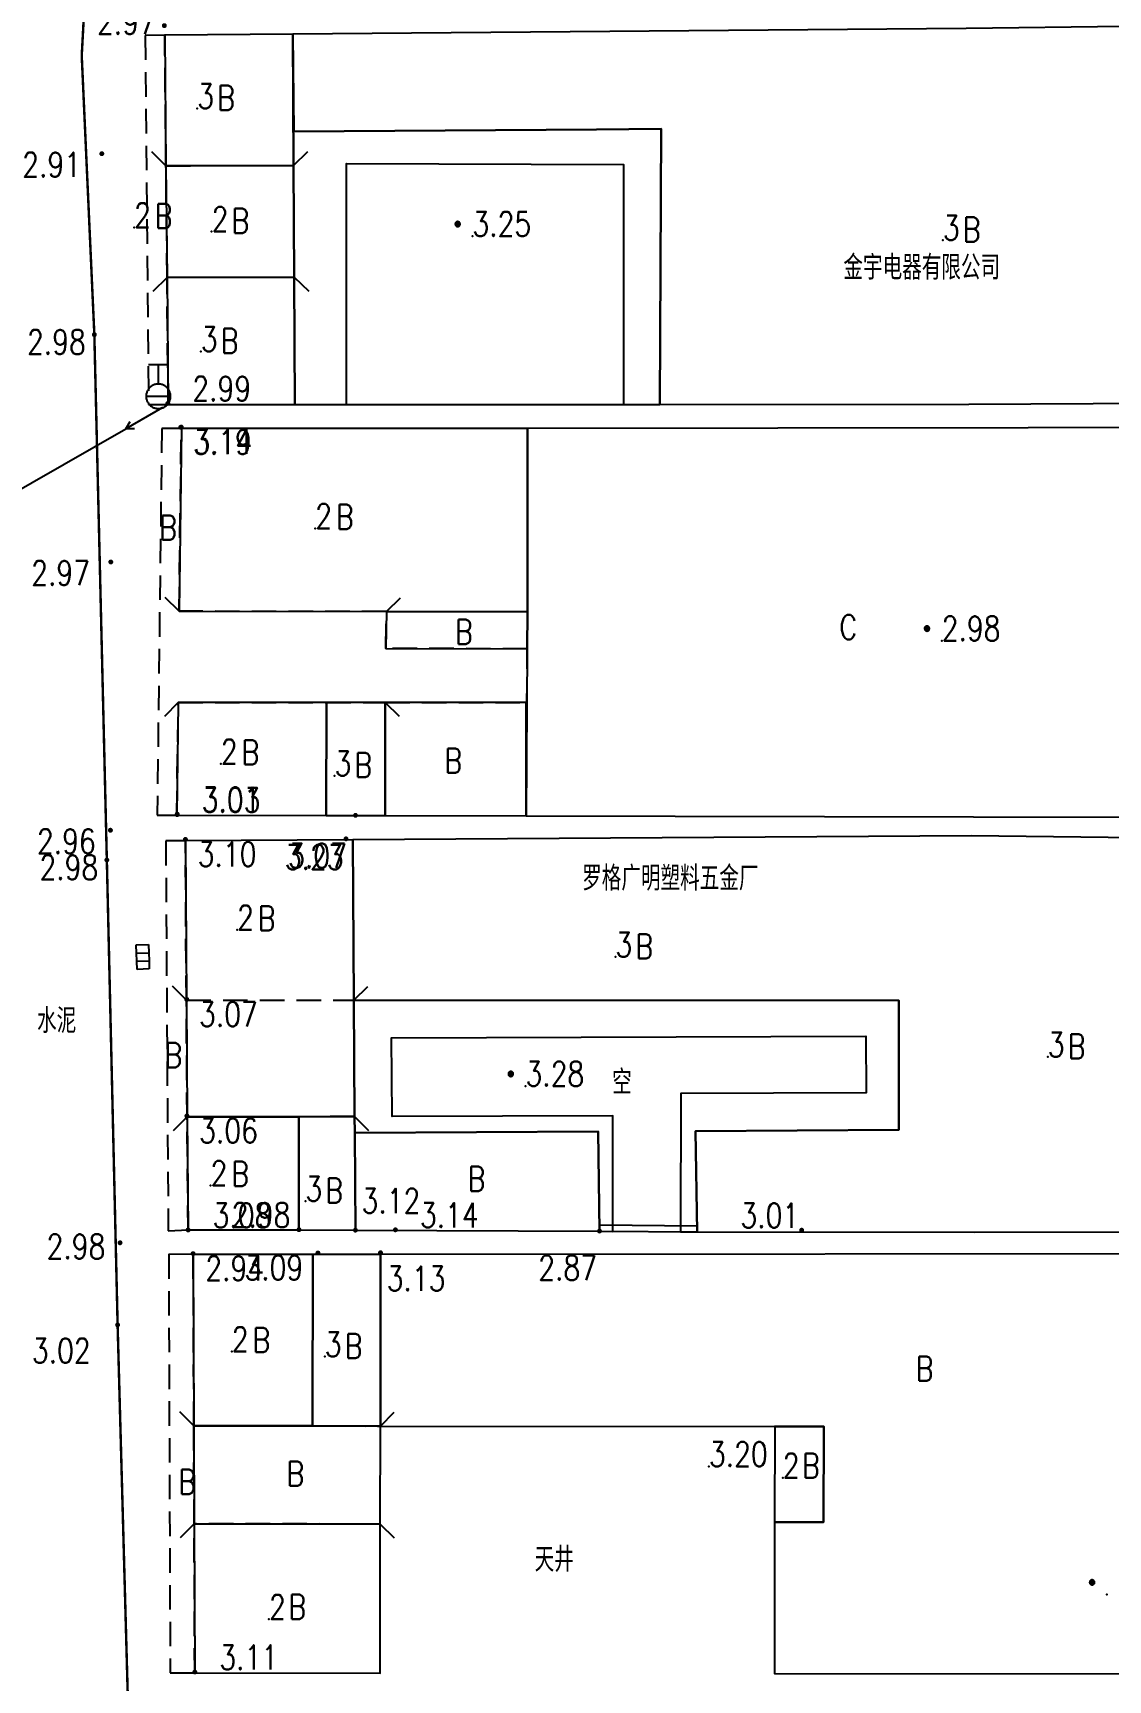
# Model space of a CAD drawing. Extents: x 500064 to 501389, y 2542464 to 2545400.
# Drawn here: x 500870.4 to 500914.3, y 2543260.9 to 2543328.1 of the extents above; entities that cross this region are included whole.
import ezdxf
from ezdxf.enums import TextEntityAlignment as Align

# ---------------------------------------------------------------- set-up
doc = ezdxf.new("R2010")
doc.units = 0
doc.header["$LTSCALE"] = 0.5
doc.linetypes.add('CENTER', pattern=[50.8, 31.75, -6.35, 6.35, -6.35])
doc.linetypes.add('X5', pattern=[3, 2, -1])
doc.layers.get('0').update_dxf_attribs({"linetype": 'CONTINUOUS', "lineweight": 5})
doc.layers.add('GCD', color=8, linetype='CONTINUOUS')
doc.layers.add('地形图', color=8, linetype='CONTINUOUS')
doc.styles.add('HZ', font='romans.shx', dxfattribs={"width": 0.8, "bigfont": 'hztxt.shx'})

# ---------------------------------------------------------------- blocks, each defined once
blk = doc.blocks.new('GC200')
at = {"linetype": 'Continuous', "const_width": 0.2, "flags": 128}
blk.add_lwpolyline([(-0.1, 0, 1), (0.1, 0, 1)], format="xyb", close=True, dxfattribs=at)

msp = doc.modelspace()

# ---------------------------------------------------------------- linework, layer by layer
at = {"layer": '地形图', "linetype": 'Continuous'}
for p, q in [((500893.485, 2543279.2), (500893.487, 2543279.45)), ((500897.477, 2543279.17), (500897.479, 2543279.42))]:
    msp.add_line(p, q, dxfattribs=at)
at = {"layer": '地形图', "linetype": 'Continuous', "const_width": 0.1, "flags": 128}
msp.add_lwpolyline([(500904.368, 2543434.021), (500901.298, 2543434.39), (500897.363, 2543394.474), (500895.365, 2543387.663), (500892.582, 2543382.564), (500888.759, 2543377.496), (500881.235, 2543367.308), (500879.571, 2543364.685), (500878.502, 2543362.831), (500877.702, 2543360.647), (500876.06, 2543355.45), (500875.131, 2543351.728), (500872.991, 2543335.541), (500872.584, 2543331.636), (500872.344, 2543327.176), (500872.859, 2543315.79), (500873.369, 2543294.347), (500873.809, 2543275.37), (500874.473, 2543251.134), (500876.775, 2543208.122), (500876.906, 2543207.61), (500877.135, 2543207.428), (500879.589, 2543206.194)], dxfattribs=at)
at = {"layer": '地形图'}
for points in [[(500895.951, 2543312.944), (500908.56, 2543312.947), (500921.252, 2543313.017), (500921.338, 2543328.454), (500908.454, 2543328.29), (500880.964, 2543328.055), (500880.998, 2543324.081), (500893.366, 2543324.16), (500896.006, 2543324.19)], [(500880.964, 2543328.055), (500875.732, 2543328.01), (500875.783, 2543322.685), (500880.994, 2543322.694)], [(500880.994, 2543322.694), (500881.019, 2543318.13), (500881.048, 2543312.941), (500883.159, 2543312.941), (500883.156, 2543322.77), (500894.466, 2543322.73), (500894.469, 2543312.944), (500895.951, 2543312.944), (500896.006, 2543324.19), (500893.366, 2543324.16), (500880.998, 2543324.081), (500880.964, 2543328.055)], [(500875.783, 2543322.685), (500875.827, 2543318.12), (500881.019, 2543318.13), (500880.994, 2543322.694)], [(500881.019, 2543318.13), (500875.827, 2543318.12), (500875.876, 2543312.94), (500881.048, 2543312.941)], [(500890.55, 2543311.953), (500876.416, 2543311.96), (500876.316, 2543304.5), (500884.787, 2543304.484), (500890.547, 2543304.474)], [(500890.547, 2543304.474), (500890.537, 2543302.97), (500890.49, 2543296.15), (500920.931, 2543296.088), (500920.836, 2543304.42), (500921.215, 2543312.001), (500890.55, 2543311.953)], [(500884.787, 2543304.484), (500884.766, 2543302.98), (500890.537, 2543302.97), (500890.547, 2543304.474)], [(500876.226, 2543296.17), (500882.33, 2543296.161), (500882.336, 2543300.777), (500876.286, 2543300.77)], [(500882.336, 2543300.777), (500882.33, 2543296.161), (500884.73, 2543296.158), (500884.736, 2543300.78)], [(500884.736, 2543300.78), (500884.73, 2543296.158), (500890.49, 2543296.15), (500890.496, 2543300.77)], [(500883.415, 2543295.172), (500876.576, 2543295.13), (500876.617, 2543288.63), (500876.646, 2543283.86), (500881.208, 2543283.866), (500883.486, 2543283.87), (500883.456, 2543288.62)], [(500883.456, 2543288.62), (500905.71, 2543288.606), (500905.707, 2543283.33), (500897.406, 2543283.28), (500897.477, 2543279.17), (500908.791, 2543279.155), (500920.874, 2543279.187), (500920.958, 2543295.19), (500908.68, 2543295.331), (500883.415, 2543295.172)], [(500883.486, 2543283.87), (500883.491, 2543283.207), (500893.436, 2543283.27), (500893.485, 2543279.2), (500894.024, 2543279.189), (500894.03, 2543283.902), (500885.014, 2543283.87), (500884.986, 2543287.09), (500904.357, 2543287.16), (500904.377, 2543284.84), (500896.801, 2543284.812), (500896.794, 2543279.17), (500897.477, 2543279.17), (500897.406, 2543283.28), (500905.707, 2543283.33), (500905.71, 2543288.606), (500883.456, 2543288.62)], [(500876.646, 2543283.86), (500876.687, 2543279.245), (500881.215, 2543279.257), (500881.208, 2543283.866)], [(500881.208, 2543283.866), (500881.215, 2543279.257), (500883.519, 2543279.237), (500883.491, 2543283.207), (500883.486, 2543283.87)], [(500883.491, 2543283.207), (500883.519, 2543279.237), (500893.485, 2543279.2), (500893.436, 2543283.27)], [(500876.896, 2543278.25), (500876.921, 2543271.25), (500881.769, 2543271.244), (500881.776, 2543278.242)], [(500881.776, 2543278.242), (500881.769, 2543271.244), (500884.539, 2543271.241), (500884.546, 2543278.238)], [(500884.546, 2543278.238), (500884.539, 2543271.241), (500900.639, 2543271.223), (500902.639, 2543271.221), (500902.635, 2543267.321), (500900.635, 2543267.323), (500900.628, 2543261.143), (500915.057, 2543261.128), (500915.058, 2543262.528), (500920.799, 2543262.521), (500920.846, 2543278.275)], [(500876.921, 2543271.25), (500876.935, 2543267.25), (500884.534, 2543267.241), (500884.539, 2543271.241), (500881.769, 2543271.244)], [(500900.635, 2543267.323), (500902.635, 2543267.321), (500902.639, 2543271.221), (500900.639, 2543271.223)], [(500884.534, 2543267.241), (500876.935, 2543267.25), (500876.956, 2543261.169), (500884.528, 2543261.161)]]:
    msp.add_lwpolyline(points, close=True, dxfattribs=at)
at = {"layer": '地形图', "linetype": 'X5'}
for points in [[(500875.732, 2543328.01), (500874.932, 2543328.003), (500875.076, 2543312.939), (500875.876, 2543312.94), (500875.827, 2543318.12), (500875.783, 2543322.685)], [(500876.416, 2543311.96), (500875.616, 2543311.96), (500875.426, 2543296.171), (500876.226, 2543296.17), (500876.286, 2543300.77), (500882.336, 2543300.777), (500884.736, 2543300.78), (500890.496, 2543300.77), (500890.49, 2543296.15), (500890.537, 2543302.97), (500884.766, 2543302.98), (500884.787, 2543304.484), (500876.316, 2543304.5)], [(500876.576, 2543295.13), (500875.776, 2543295.124), (500875.876, 2543279.211), (500876.687, 2543279.245), (500876.646, 2543283.86), (500876.617, 2543288.63)], [(500876.921, 2543271.25), (500876.896, 2543278.25), (500875.896, 2543278.251), (500875.956, 2543261.17), (500876.956, 2543261.169), (500876.935, 2543267.25)]]:
    msp.add_lwpolyline(points, close=True, dxfattribs=at)
at = {"layer": '地形图'}
for points in [[(500875.783, 2543322.685), (500875.211, 2543323.249)], [(500880.283, 2543322.693), (500880.994, 2543322.694)], [(500880.994, 2543322.694), (500881.572, 2543323.261)], [(500881.048, 2543312.941), (500883.159, 2543312.941), (500883.156, 2543322.77), (500894.466, 2543322.73), (500894.469, 2543312.944), (500895.951, 2543312.944)], [(500875.783, 2543322.685), (500876.783, 2543322.687)], [(500877.283, 2543322.688), (500878.283, 2543322.689)], [(500878.783, 2543322.69), (500879.783, 2543322.692)], [(500887.696, 2543320.203), (500887.706, 2543320.204), (500887.717, 2543320.205), (500887.727, 2543320.208), (500887.737, 2543320.212), (500887.746, 2543320.217), (500887.755, 2543320.222), (500887.763, 2543320.229), (500887.77, 2543320.236), (500887.777, 2543320.244), (500887.78, 2543320.249), (500887.783, 2543320.253), (500887.787, 2543320.262), (500887.791, 2543320.272), (500887.794, 2543320.282), (500887.795, 2543320.293), (500887.796, 2543320.303), (500887.795, 2543320.314), (500887.794, 2543320.324), (500887.791, 2543320.334), (500887.787, 2543320.344), (500887.784, 2543320.35), (500887.783, 2543320.353), (500887.777, 2543320.362), (500887.77, 2543320.37), (500887.763, 2543320.377), (500887.755, 2543320.384), (500887.746, 2543320.39), (500887.745, 2543320.39), (500887.737, 2543320.394), (500887.727, 2543320.398), (500887.717, 2543320.401), (500887.706, 2543320.403), (500887.696, 2543320.403), (500887.685, 2543320.403), (500887.675, 2543320.401), (500887.665, 2543320.398), (500887.655, 2543320.394), (500887.646, 2543320.39), (500887.637, 2543320.384), (500887.629, 2543320.377), (500887.622, 2543320.37), (500887.615, 2543320.362), (500887.612, 2543320.357), (500887.609, 2543320.353), (500887.605, 2543320.344), (500887.601, 2543320.334), (500887.598, 2543320.324), (500887.596, 2543320.314), (500887.596, 2543320.303), (500887.596, 2543320.293), (500887.598, 2543320.282), (500887.601, 2543320.272), (500887.605, 2543320.262), (500887.608, 2543320.256), (500887.609, 2543320.253), (500887.615, 2543320.244), (500887.622, 2543320.236), (500887.629, 2543320.229), (500887.637, 2543320.222), (500887.646, 2543320.217), (500887.647, 2543320.216), (500887.655, 2543320.212), (500887.665, 2543320.208), (500887.675, 2543320.205), (500887.685, 2543320.204), (500887.696, 2543320.203)], [(500887.647, 2543320.216), (500887.78, 2543320.249), (500887.783, 2543320.253), (500887.609, 2543320.253), (500887.608, 2543320.256), (500887.796, 2543320.303), (500887.596, 2543320.303), (500887.784, 2543320.35), (500887.783, 2543320.353), (500887.609, 2543320.353), (500887.612, 2543320.357), (500887.745, 2543320.39)], [(500875.827, 2543318.12), (500875.252, 2543317.553)], [(500876.52, 2543318.122), (500875.83, 2543318.121)], [(500878.02, 2543318.125), (500877.02, 2543318.123)], [(500879.52, 2543318.128), (500878.52, 2543318.126)], [(500881.019, 2543318.13), (500880.02, 2543318.129)], [(500881.019, 2543318.13), (500881.613, 2543317.565)], [(500875.072, 2543314.574), (500875.472, 2543314.574), (500875.872, 2543314.574)], [(500875.472, 2543313.774), (500875.472, 2543314.574)], [(500875.472, 2543312.774), (500875.503, 2543312.775), (500875.535, 2543312.778), (500875.566, 2543312.783), (500875.596, 2543312.789), (500875.626, 2543312.798), (500875.634, 2543312.801), (500875.656, 2543312.809), (500875.685, 2543312.821), (500875.713, 2543312.836), (500875.74, 2543312.852), (500875.766, 2543312.869), (500875.791, 2543312.888), (500875.814, 2543312.909), (500875.836, 2543312.931), (500875.857, 2543312.955), (500875.876, 2543312.98), (500875.894, 2543313.006), (500875.91, 2543313.033), (500875.924, 2543313.061), (500875.937, 2543313.09), (500875.947, 2543313.119), (500875.956, 2543313.149), (500875.963, 2543313.18), (500875.968, 2543313.211), (500875.971, 2543313.242), (500875.972, 2543313.274), (500875.971, 2543313.305), (500875.968, 2543313.336), (500875.963, 2543313.367), (500875.956, 2543313.398), (500875.947, 2543313.428), (500875.937, 2543313.458), (500875.924, 2543313.487), (500875.91, 2543313.515), (500875.894, 2543313.542), (500875.876, 2543313.568), (500875.857, 2543313.592), (500875.836, 2543313.616), (500875.814, 2543313.638), (500875.791, 2543313.659), (500875.766, 2543313.678), (500875.74, 2543313.696), (500875.713, 2543313.712), (500875.685, 2543313.726), (500875.656, 2543313.739), (500875.626, 2543313.749), (500875.596, 2543313.758), (500875.566, 2543313.765), (500875.535, 2543313.77), (500875.503, 2543313.773), (500875.472, 2543313.774), (500875.44, 2543313.773), (500875.409, 2543313.77), (500875.378, 2543313.765), (500875.347, 2543313.758), (500875.317, 2543313.749), (500875.288, 2543313.739), (500875.259, 2543313.726), (500875.231, 2543313.712), (500875.204, 2543313.696), (500875.178, 2543313.678), (500875.153, 2543313.659), (500875.13, 2543313.638), (500875.107, 2543313.616), (500875.087, 2543313.592), (500875.067, 2543313.568), (500875.05, 2543313.542), (500875.034, 2543313.515), (500875.019, 2543313.487), (500875.007, 2543313.458), (500874.996, 2543313.428), (500874.988, 2543313.398), (500874.981, 2543313.367), (500874.976, 2543313.336), (500874.973, 2543313.305), (500874.972, 2543313.274), (500874.973, 2543313.242), (500874.976, 2543313.211), (500874.981, 2543313.18), (500874.988, 2543313.149), (500874.996, 2543313.119), (500875.007, 2543313.09), (500875.019, 2543313.061), (500875.034, 2543313.033), (500875.05, 2543313.006), (500875.067, 2543312.98), (500875.087, 2543312.955), (500875.107, 2543312.931), (500875.13, 2543312.909), (500875.153, 2543312.888), (500875.178, 2543312.869), (500875.204, 2543312.852), (500875.231, 2543312.836), (500875.259, 2543312.821), (500875.288, 2543312.809), (500875.317, 2543312.798), (500875.347, 2543312.789), (500875.378, 2543312.783), (500875.409, 2543312.778), (500875.44, 2543312.775), (500875.472, 2543312.774)], [(500875.659, 2543312.816), (500875.634, 2543312.801), (500874.14, 2543311.947)], [(500874.972, 2543313.274), (500875.972, 2543313.274)], [(500881.048, 2543312.941), (500883.159, 2543312.941), (500894.469, 2543312.944), (500895.951, 2543312.944)], [(500867.784, 2543308.31), (500874.14, 2543311.947)], [(500874.14, 2543311.947), (500874.318, 2543312.252)], [(500874.494, 2543311.945), (500874.14, 2543311.947)], [(500876.316, 2543304.5), (500875.752, 2543305.066)], [(500884.787, 2543304.484), (500885.354, 2543305.049)], [(500877.288, 2543304.498), (500876.318, 2543304.5)], [(500878.788, 2543304.495), (500877.788, 2543304.497)], [(500880.288, 2543304.492), (500879.288, 2543304.494)], [(500881.788, 2543304.49), (500880.788, 2543304.492)], [(500883.288, 2543304.487), (500882.288, 2543304.489)], [(500884.787, 2543304.484), (500883.788, 2543304.486)], [(500884.787, 2543304.484), (500890.547, 2543304.474)], [(500906.859, 2543303.693), (500906.869, 2543303.693), (500906.879, 2543303.695), (500906.89, 2543303.698), (500906.899, 2543303.701), (500906.909, 2543303.706), (500906.917, 2543303.712), (500906.926, 2543303.718), (500906.933, 2543303.726), (500906.94, 2543303.734), (500906.943, 2543303.739), (500906.945, 2543303.743), (500906.95, 2543303.752), (500906.954, 2543303.762), (500906.957, 2543303.772), (500906.958, 2543303.782), (500906.959, 2543303.793), (500906.958, 2543303.803), (500906.957, 2543303.813), (500906.954, 2543303.824), (500906.95, 2543303.833), (500906.947, 2543303.84), (500906.945, 2543303.843), (500906.94, 2543303.851), (500906.933, 2543303.86), (500906.926, 2543303.867), (500906.917, 2543303.874), (500906.909, 2543303.879), (500906.908, 2543303.88), (500906.899, 2543303.884), (500906.89, 2543303.888), (500906.879, 2543303.891), (500906.869, 2543303.892), (500906.859, 2543303.893), (500906.848, 2543303.892), (500906.838, 2543303.891), (500906.828, 2543303.888), (500906.818, 2543303.884), (500906.809, 2543303.879), (500906.8, 2543303.874), (500906.792, 2543303.867), (500906.784, 2543303.86), (500906.778, 2543303.851), (500906.775, 2543303.847), (500906.772, 2543303.843), (500906.767, 2543303.833), (500906.764, 2543303.824), (500906.761, 2543303.813), (500906.759, 2543303.803), (500906.759, 2543303.793), (500906.759, 2543303.782), (500906.761, 2543303.772), (500906.764, 2543303.762), (500906.767, 2543303.752), (500906.771, 2543303.746), (500906.772, 2543303.743), (500906.778, 2543303.734), (500906.784, 2543303.726), (500906.792, 2543303.718), (500906.8, 2543303.712), (500906.809, 2543303.706), (500906.81, 2543303.705), (500906.818, 2543303.701), (500906.828, 2543303.698), (500906.838, 2543303.695), (500906.848, 2543303.693), (500906.859, 2543303.693)], [(500906.81, 2543303.705), (500906.943, 2543303.739), (500906.945, 2543303.743), (500906.772, 2543303.743), (500906.771, 2543303.746), (500906.959, 2543303.793), (500906.759, 2543303.793), (500906.947, 2543303.84), (500906.945, 2543303.843), (500906.772, 2543303.843), (500906.775, 2543303.847), (500906.908, 2543303.88)], [(500876.286, 2543300.77), (500875.721, 2543300.203)], [(500882.336, 2543300.777), (500882.33, 2543296.161)], [(500884.736, 2543300.78), (500884.73, 2543296.158)], [(500884.736, 2543300.78), (500885.303, 2543300.215)], [(500874.567, 2543290.879), (500875.067, 2543290.898)], [(500874.604, 2543289.88), (500874.592, 2543290.215), (500874.58, 2543290.545), (500874.567, 2543290.879)], [(500874.58, 2543290.545), (500875.079, 2543290.563)], [(500875.067, 2543290.898), (500875.079, 2543290.563), (500875.091, 2543290.233), (500875.103, 2543289.898)], [(500874.592, 2543290.215), (500875.091, 2543290.233)], [(500875.103, 2543289.898), (500874.604, 2543289.88)], [(500876.617, 2543288.63), (500876.052, 2543289.196)], [(500883.456, 2543288.621), (500883.457, 2543288.621), (500884.023, 2543289.184)], [(500876.617, 2543288.63), (500877.617, 2543288.63)], [(500878.117, 2543288.629), (500879.117, 2543288.627)], [(500879.617, 2543288.627), (500880.617, 2543288.625)], [(500881.117, 2543288.624), (500882.117, 2543288.623)], [(500882.617, 2543288.622), (500883.456, 2543288.621), (500883.457, 2543288.621)], [(500893.485, 2543279.2), (500894.024, 2543279.189), (500894.03, 2543283.902), (500885.014, 2543283.87), (500884.986, 2543287.09), (500904.357, 2543287.16), (500904.377, 2543284.84), (500896.801, 2543284.812), (500896.794, 2543279.173), (500896.794, 2543279.17), (500897.477, 2543279.17)], [(500889.863, 2543285.515), (500889.873, 2543285.516), (500889.884, 2543285.517), (500889.894, 2543285.52), (500889.904, 2543285.524), (500889.913, 2543285.528), (500889.922, 2543285.534), (500889.93, 2543285.541), (500889.937, 2543285.548), (500889.944, 2543285.556), (500889.947, 2543285.561), (500889.949, 2543285.565), (500889.954, 2543285.574), (500889.958, 2543285.584), (500889.961, 2543285.594), (500889.962, 2543285.605), (500889.963, 2543285.615), (500889.962, 2543285.625), (500889.961, 2543285.636), (500889.958, 2543285.646), (500889.954, 2543285.656), (500889.951, 2543285.662), (500889.949, 2543285.665), (500889.944, 2543285.674), (500889.937, 2543285.682), (500889.93, 2543285.689), (500889.922, 2543285.696), (500889.913, 2543285.702), (500889.912, 2543285.702), (500889.904, 2543285.706), (500889.894, 2543285.71), (500889.884, 2543285.713), (500889.873, 2543285.714), (500889.863, 2543285.715), (500889.852, 2543285.714), (500889.842, 2543285.713), (500889.832, 2543285.71), (500889.822, 2543285.706), (500889.813, 2543285.702), (500889.804, 2543285.696), (500889.796, 2543285.689), (500889.789, 2543285.682), (500889.782, 2543285.674), (500889.779, 2543285.669), (500889.776, 2543285.665), (500889.772, 2543285.656), (500889.768, 2543285.646), (500889.765, 2543285.636), (500889.763, 2543285.625), (500889.763, 2543285.615), (500889.763, 2543285.605), (500889.765, 2543285.594), (500889.768, 2543285.584), (500889.772, 2543285.574), (500889.775, 2543285.568), (500889.776, 2543285.565), (500889.782, 2543285.556), (500889.789, 2543285.548), (500889.796, 2543285.541), (500889.804, 2543285.534), (500889.813, 2543285.528), (500889.814, 2543285.528), (500889.822, 2543285.524), (500889.832, 2543285.52), (500889.842, 2543285.517), (500889.852, 2543285.516), (500889.863, 2543285.515)], [(500889.814, 2543285.528), (500889.947, 2543285.561), (500889.949, 2543285.565), (500889.776, 2543285.565), (500889.775, 2543285.568), (500889.963, 2543285.615), (500889.763, 2543285.615), (500889.951, 2543285.662), (500889.949, 2543285.665), (500889.776, 2543285.665), (500889.779, 2543285.669), (500889.912, 2543285.702)], [(500876.646, 2543283.86), (500876.082, 2543283.293)], [(500877.487, 2543283.862), (500876.647, 2543283.861)], [(500878.987, 2543283.864), (500877.987, 2543283.863)], [(500880.487, 2543283.867), (500879.487, 2543283.865)], [(500881.987, 2543283.869), (500880.987, 2543283.867)], [(500881.208, 2543283.866), (500881.215, 2543279.257)], [(500883.486, 2543283.87), (500882.487, 2543283.87)], [(500883.486, 2543283.87), (500884.053, 2543283.305)], [(500881.776, 2543278.23), (500881.769, 2543271.246), (500881.769, 2543271.244)], [(500884.546, 2543278.22), (500884.539, 2543271.241)], [(500876.921, 2543271.25), (500876.356, 2543271.816)], [(500884.539, 2543271.241), (500884.541, 2543271.243), (500885.105, 2543271.806)], [(500876.921, 2543271.25), (500877.921, 2543271.25)], [(500878.421, 2543271.249), (500879.421, 2543271.248)], [(500879.921, 2543271.247), (500880.921, 2543271.246)], [(500881.421, 2543271.246), (500881.769, 2543271.246), (500882.421, 2543271.245)], [(500882.921, 2543271.244), (500883.921, 2543271.243)], [(500884.421, 2543271.242), (500884.539, 2543271.241), (500884.541, 2543271.243)], [(500900.635, 2543267.323), (500902.635, 2543267.321), (500902.639, 2543271.221), (500900.639, 2543271.223)], [(500876.935, 2543267.25), (500876.369, 2543266.684)], [(500877.035, 2543267.25), (500876.935, 2543267.25)], [(500878.535, 2543267.248), (500877.535, 2543267.249)], [(500880.035, 2543267.246), (500879.035, 2543267.248)], [(500881.535, 2543267.245), (500880.535, 2543267.246)], [(500883.035, 2543267.243), (500882.035, 2543267.244)], [(500884.534, 2543267.241), (500883.535, 2543267.242)], [(500884.534, 2543267.241), (500885.1, 2543266.675)], [(500913.599, 2543264.762), (500913.61, 2543264.762), (500913.62, 2543264.764), (500913.63, 2543264.767), (500913.64, 2543264.771), (500913.649, 2543264.775), (500913.658, 2543264.781), (500913.666, 2543264.788), (500913.674, 2543264.795), (500913.68, 2543264.803), (500913.683, 2543264.808), (500913.686, 2543264.812), (500913.691, 2543264.821), (500913.694, 2543264.831), (500913.697, 2543264.841), (500913.699, 2543264.851), (500913.699, 2543264.862), (500913.699, 2543264.872), (500913.697, 2543264.883), (500913.694, 2543264.893), (500913.691, 2543264.903), (500913.688, 2543264.909), (500913.686, 2543264.912), (500913.68, 2543264.921), (500913.674, 2543264.929), (500913.666, 2543264.936), (500913.658, 2543264.943), (500913.649, 2543264.949), (500913.648, 2543264.949), (500913.64, 2543264.953), (500913.63, 2543264.957), (500913.62, 2543264.96), (500913.61, 2543264.961), (500913.599, 2543264.962), (500913.589, 2543264.961), (500913.579, 2543264.96), (500913.568, 2543264.957), (500913.559, 2543264.953), (500913.549, 2543264.949), (500913.541, 2543264.943), (500913.532, 2543264.936), (500913.525, 2543264.929), (500913.519, 2543264.921), (500913.515, 2543264.916), (500913.513, 2543264.912), (500913.508, 2543264.903), (500913.504, 2543264.893), (500913.502, 2543264.883), (500913.5, 2543264.872), (500913.499, 2543264.862), (500913.5, 2543264.851), (500913.502, 2543264.841), (500913.504, 2543264.831), (500913.508, 2543264.821), (500913.511, 2543264.815), (500913.513, 2543264.812), (500913.519, 2543264.803), (500913.525, 2543264.795), (500913.532, 2543264.788), (500913.541, 2543264.781), (500913.549, 2543264.775), (500913.551, 2543264.775), (500913.559, 2543264.771), (500913.568, 2543264.767), (500913.579, 2543264.764), (500913.589, 2543264.762), (500913.599, 2543264.762)], [(500913.551, 2543264.775), (500913.683, 2543264.808), (500913.686, 2543264.812), (500913.513, 2543264.812), (500913.511, 2543264.815), (500913.699, 2543264.862), (500913.499, 2543264.862), (500913.688, 2543264.909), (500913.686, 2543264.912), (500913.513, 2543264.912), (500913.515, 2543264.916), (500913.648, 2543264.949)]]:
    msp.add_lwpolyline(points, dxfattribs=at)
at = {"layer": '地形图', "linetype": 'Continuous', "flags": 128}
for points in [[(500893.485, 2543279.2), (500897.477, 2543279.17)], [(500893.487, 2543279.45), (500897.479, 2543279.42)]]:
    msp.add_lwpolyline(points, dxfattribs=at)
at = {"layer": '地形图', "ltscale": 10}
for p in [(500875.731, 2543328.01), (500887.696, 2543320.303), (500876.227, 2543296.169), (500889.863, 2543285.615), (500897.477, 2543279.17), (500900.642, 2543271.219)]:
    msp.add_point(p, dxfattribs=at)
at = {"layer": '地形图', "linetype": 'CENTER'}
for p in [(500877.062, 2543325.026, 3), (500874.483, 2543320.162, 2), (500877.649, 2543320.005, 2), (500888.296, 2543319.807, 3.25), (500907.508, 2543319.648, 3), (500877.207, 2543315.103, 3), (500881.88, 2543307.881, 2), (500907.459, 2543303.297, 2.98), (500878.024, 2543298.267, 2), (500882.668, 2543297.788, 3), (500878.687, 2543291.493, 2), (500894.136, 2543290.389, 3), (500911.79, 2543286.308, 3), (500890.463, 2543285.119, 3.28), (500877.605, 2543281.065, 2), (500881.478, 2543280.422, 3), (500878.471, 2543274.281, 2), (500882.268, 2543274.079, 3), (500897.953, 2543269.592, 3.2), (500900.968, 2543269.121, 2), (500914.199, 2543264.366, 3.07), (500879.99, 2543263.358, 2)]:
    msp.add_point(p, dxfattribs=at)

# ---------------------------------------------------------------- block references
at = {"layer": '地形图', "linetype": 'Continuous'}
ref = msp.add_blockref('GC200', (500875.717, 2543328.404, 2.971), dxfattribs=dict(at, xscale=0.5, yscale=0.5, zscale=0.5))
ref.add_attrib('height', '2.97', dxfattribs={"layer": 'GCD', "linetype": 'Continuous', "height": 1, "style": 'HZ', "width": 0.8}).set_placement((500872.967, 2543328.554, 2.97), align=Align.MIDDLE_LEFT)
ref = msp.add_blockref('GC200', (500873.164, 2543323.176, 2.914), dxfattribs=dict(at, xscale=0.5, yscale=0.5, zscale=0.5))
ref.add_attrib('height', '2.91', dxfattribs={"layer": 'GCD', "linetype": 'Continuous', "height": 1, "style": 'HZ', "width": 0.8}).set_placement((500869.914, 2543322.726, 2.91), align=Align.MIDDLE_LEFT)
ref = msp.add_blockref('GC200', (500872.859, 2543315.79, 2.982), dxfattribs=dict(at, xscale=0.5, yscale=0.5, zscale=0.5))
ref.add_attrib('height', '2.98', dxfattribs={"layer": 'GCD', "linetype": 'Continuous', "height": 1, "style": 'HZ', "width": 0.8}).set_placement((500870.109, 2543315.49, 2.98), align=Align.MIDDLE_LEFT)
ref = msp.add_blockref('GC200', (500875.86, 2543312.984, 2.99), dxfattribs=dict(at, xscale=0.5, yscale=0.5, zscale=0.5))
ref.add_attrib('height', '2.99', dxfattribs={"layer": 'GCD', "linetype": 'Continuous', "height": 1, "style": 'HZ', "width": 0.8}).set_placement((500876.86, 2543313.584, 2.99), align=Align.MIDDLE_LEFT)
ref = msp.add_blockref('GC200', (500876.387, 2543312.007, 3.187), dxfattribs=dict(at, xscale=0.5, yscale=0.5, zscale=0.5))
ref.add_attrib('height', '3.19', dxfattribs={"layer": 'GCD', "linetype": 'Continuous', "height": 1, "style": 'HZ', "width": 0.8}).set_placement((500876.887, 2543311.407, 3.19), align=Align.MIDDLE_LEFT)
ref = msp.add_blockref('GC200', (500876.407, 2543312.019, 3.137), dxfattribs=dict(at, xscale=0.5, yscale=0.5, zscale=0.5))
ref.add_attrib('height', '3.14', dxfattribs={"layer": 'GCD', "linetype": 'Continuous', "height": 1, "style": 'HZ', "width": 0.8}).set_placement((500876.907, 2543311.419, 3.14), align=Align.MIDDLE_LEFT)
ref = msp.add_blockref('GC200', (500873.531, 2543306.511, 2.972), dxfattribs=dict(at, xscale=0.5, yscale=0.5, zscale=0.5))
ref.add_attrib('height', '2.97', dxfattribs={"layer": 'GCD', "linetype": 'Continuous', "height": 1, "style": 'HZ', "width": 0.8}).set_placement((500870.281, 2543306.061, 2.97), align=Align.MIDDLE_LEFT)
ref = msp.add_blockref('GC200', (500876.241, 2543296.197, 3.027), dxfattribs=dict(at, xscale=0.5, yscale=0.5, zscale=0.5))
ref.add_attrib('height', '3.03', dxfattribs={"layer": 'GCD', "linetype": 'Continuous', "height": 1, "style": 'HZ', "width": 0.8}).set_placement((500877.241, 2543296.797, 3.03), align=Align.MIDDLE_LEFT)
ref = msp.add_blockref('GC200', (500876.242, 2543296.217, 3.014), dxfattribs=dict(at, xscale=0.5, yscale=0.5, zscale=0.5))
ref.add_attrib('height', '3.01', dxfattribs={"layer": 'GCD', "linetype": 'Continuous', "height": 1, "style": 'HZ', "width": 0.8}).set_placement((500877.242, 2543296.817, 3.01), align=Align.MIDDLE_LEFT)
ref = msp.add_blockref('GC200', (500883.522, 2543296.171, 3.069), dxfattribs=dict(at, xscale=0.5, yscale=0.5, zscale=0.5))
ref.add_attrib('height', '3.07', dxfattribs={"layer": 'GCD', "linetype": 'Continuous', "height": 1, "style": 'HZ', "width": 0.8}).set_placement((500880.772, 2543294.521, 3.07), align=Align.MIDDLE_LEFT)
ref = msp.add_blockref('GC200', (500873.516, 2543295.561, 2.959), dxfattribs=dict(at, xscale=0.5, yscale=0.5, zscale=0.5))
ref.add_attrib('height', '2.96', dxfattribs={"layer": 'GCD', "linetype": 'Continuous', "height": 1, "style": 'HZ', "width": 0.8}).set_placement((500870.516, 2543295.111, 2.96), align=Align.MIDDLE_LEFT)
ref = msp.add_blockref('GC200', (500876.578, 2543295.186, 3.096), dxfattribs=dict(at, xscale=0.5, yscale=0.5, zscale=0.5))
ref.add_attrib('height', '3.10', dxfattribs={"layer": 'GCD', "linetype": 'Continuous', "height": 1, "style": 'HZ', "width": 0.8}).set_placement((500877.078, 2543294.586, 3.1), align=Align.MIDDLE_LEFT)
ref = msp.add_blockref('GC200', (500883.135, 2543295.21, 3.226), dxfattribs=dict(at, xscale=0.5, yscale=0.5, zscale=0.5))
ref.add_attrib('height', '3.23', dxfattribs={"layer": 'GCD', "linetype": 'Continuous', "height": 1, "style": 'HZ', "width": 0.8}).set_placement((500880.635, 2543294.46, 3.23), align=Align.MIDDLE_LEFT)
ref = msp.add_blockref('GC200', (500873.369, 2543294.347, 2.977), dxfattribs=dict(at, xscale=0.5, yscale=0.5, zscale=0.5))
ref.add_attrib('height', '2.98', dxfattribs={"layer": 'GCD', "linetype": 'Continuous', "height": 1, "style": 'HZ', "width": 0.8}).set_placement((500870.619, 2543294.047, 2.98), align=Align.MIDDLE_LEFT)
ref = msp.add_blockref('GC200', (500876.634, 2543288.655, 3.071), dxfattribs=dict(at, xscale=0.5, yscale=0.5, zscale=0.5))
ref.add_attrib('height', '3.07', dxfattribs={"layer": 'GCD', "linetype": 'Continuous', "height": 1, "style": 'HZ', "width": 0.8}).set_placement((500877.134, 2543288.055, 3.07), align=Align.MIDDLE_LEFT)
ref = msp.add_blockref('GC200', (500876.638, 2543283.899, 3.064), dxfattribs=dict(at, xscale=0.5, yscale=0.5, zscale=0.5))
ref.add_attrib('height', '3.06', dxfattribs={"layer": 'GCD', "linetype": 'Continuous', "height": 1, "style": 'HZ', "width": 0.8}).set_placement((500877.138, 2543283.299, 3.06), align=Align.MIDDLE_LEFT)
ref = msp.add_blockref('GC200', (500876.687, 2543279.245, 3.084), dxfattribs=dict(at, xscale=0.5, yscale=0.5, zscale=0.5))
ref.add_attrib('height', '3.08', dxfattribs={"layer": 'GCD', "linetype": 'Continuous', "height": 1, "style": 'HZ', "width": 0.8}).set_placement((500877.687, 2543279.845, 3.08), align=Align.MIDDLE_LEFT)
ref = msp.add_blockref('GC200', (500881.215, 2543279.257, 2.975), dxfattribs=dict(at, xscale=0.5, yscale=0.5, zscale=0.5))
ref.add_attrib('height', '2.98', dxfattribs={"layer": 'GCD', "linetype": 'Continuous', "height": 1, "style": 'HZ', "width": 0.8}).set_placement((500878.465, 2543279.857, 2.98), align=Align.MIDDLE_LEFT)
ref = msp.add_blockref('GC200', (500883.519, 2543279.237, 3.121), dxfattribs=dict(at, xscale=0.5, yscale=0.5, zscale=0.5))
ref.add_attrib('height', '3.12', dxfattribs={"layer": 'GCD', "linetype": 'Continuous', "height": 1, "style": 'HZ', "width": 0.8}).set_placement((500883.769, 2543280.437, 3.12), align=Align.MIDDLE_LEFT)
ref = msp.add_blockref('GC200', (500885.152, 2543279.251, 3.137), dxfattribs=dict(at, xscale=0.5, yscale=0.5, zscale=0.5))
ref.add_attrib('height', '3.14', dxfattribs={"layer": 'GCD', "linetype": 'Continuous', "height": 1, "style": 'HZ', "width": 0.8}).set_placement((500886.152, 2543279.851, 3.14), align=Align.MIDDLE_LEFT)
ref = msp.add_blockref('GC200', (500901.74, 2543279.236, 3.008), dxfattribs=dict(at, xscale=0.5, yscale=0.5, zscale=0.5))
ref.add_attrib('height', '3.01', dxfattribs={"layer": 'GCD', "linetype": 'Continuous', "height": 1, "style": 'HZ', "width": 0.8}).set_placement((500899.24, 2543279.836, 3.01), align=Align.MIDDLE_LEFT)
ref = msp.add_blockref('GC200', (500873.909, 2543278.721, 2.979), dxfattribs=dict(at, xscale=0.5, yscale=0.5, zscale=0.5))
ref.add_attrib('height', '2.98', dxfattribs={"layer": 'GCD', "linetype": 'Continuous', "height": 1, "style": 'HZ', "width": 0.8}).set_placement((500870.909, 2543278.571, 2.98), align=Align.MIDDLE_LEFT)
ref = msp.add_blockref('GC200', (500893.485, 2543279.2, 2.868), dxfattribs=dict(at, xscale=0.5, yscale=0.5, zscale=0.5))
ref.add_attrib('height', '2.87', dxfattribs={"layer": 'GCD', "linetype": 'Continuous', "height": 1, "style": 'HZ', "width": 0.8}).set_placement((500890.985, 2543277.7, 2.87), align=Align.MIDDLE_LEFT)
ref = msp.add_blockref('GC200', (500876.891, 2543278.28, 2.94), dxfattribs=dict(at, xscale=0.5, yscale=0.5, zscale=0.5))
ref.add_attrib('height', '2.94', dxfattribs={"layer": 'GCD', "linetype": 'Continuous', "height": 1, "style": 'HZ', "width": 0.8}).set_placement((500877.391, 2543277.68, 2.94), align=Align.MIDDLE_LEFT)
ref = msp.add_blockref('GC200', (500881.988, 2543278.305, 3.093), dxfattribs=dict(at, xscale=0.5, yscale=0.5, zscale=0.5))
ref.add_attrib('height', '3.09', dxfattribs={"layer": 'GCD', "linetype": 'Continuous', "height": 1, "style": 'HZ', "width": 0.8}).set_placement((500878.988, 2543277.705, 3.09), align=Align.MIDDLE_LEFT)
ref = msp.add_blockref('GC200', (500884.544, 2543278.316, 3.126), dxfattribs=dict(at, xscale=0.5, yscale=0.5, zscale=0.5))
ref.add_attrib('height', '3.13', dxfattribs={"layer": 'GCD', "linetype": 'Continuous', "height": 1, "style": 'HZ', "width": 0.8}).set_placement((500884.794, 2543277.266, 3.13), align=Align.MIDDLE_LEFT)
ref = msp.add_blockref('GC200', (500873.809, 2543275.37, 3.017), dxfattribs=dict(at, xscale=0.5, yscale=0.5, zscale=0.5))
ref.add_attrib('height', '3.02', dxfattribs={"layer": 'GCD', "linetype": 'Continuous', "height": 1, "style": 'HZ', "width": 0.8}).set_placement((500870.309, 2543274.32, 3.02), align=Align.MIDDLE_LEFT)
ref = msp.add_blockref('GC200', (500876.962, 2543261.202, 3.108), dxfattribs=dict(at, xscale=0.5, yscale=0.5, zscale=0.5))
ref.add_attrib('height', '3.11', dxfattribs={"layer": 'GCD', "linetype": 'Continuous', "height": 1, "style": 'HZ', "width": 0.8}).set_placement((500877.962, 2543261.802, 3.11), align=Align.MIDDLE_LEFT)

# ---------------------------------------------------------------- texts
at = {"layer": '地形图', "ltscale": 10, "style": 'HZ', "width": 0.8}
for s, p in [('3', (500877.062, 2543325.026)), ('B', (500877.877, 2543324.96)), ('2', (500874.483, 2543320.162)), ('B', (500875.331, 2543320.134)), ('2', (500877.649, 2543320.005)), ('B', (500878.464, 2543319.938)), ('3.25', (500888.296, 2543319.807)), ('3', (500907.508, 2543319.648)), ('B', (500908.323, 2543319.581)), ('金宇电器有限公司', (500903.444, 2543318.033)), ('3', (500877.207, 2543315.103)), ('B', (500878.021, 2543315.036)), ('2', (500881.88, 2543307.881)), ('B', (500882.728, 2543307.853)), ('B', (500875.511, 2543307.414)), ('B', (500887.588, 2543303.162)), ('C', (500903.283, 2543303.353)), ('2.98', (500907.459, 2543303.297)), ('2', (500878.024, 2543298.267)), ('B', (500878.872, 2543298.238)), ('3', (500882.668, 2543297.788)), ('B', (500883.483, 2543297.721)), ('B', (500887.156, 2543297.899)), ('罗格广明塑料五金厂', (500892.778, 2543293.1)), ('2', (500878.687, 2543291.493)), ('B', (500879.535, 2543291.465)), ('3', (500894.136, 2543290.389)), ('B', (500894.951, 2543290.322)), (' 水泥', (500869.971, 2543287.287)), (' 水泥', (500869.971, 2543287.287)), ('3', (500911.79, 2543286.308)), ('B', (500912.605, 2543286.241)), ('B', (500875.726, 2543285.881)), ('3.28', (500890.463, 2543285.119)), ('空', (500894.001, 2543284.776)), ('2', (500877.605, 2543281.065)), ('B', (500878.453, 2543281.037)), ('B', (500888.103, 2543280.835)), ('3', (500881.478, 2543280.422)), ('B', (500882.293, 2543280.355)), ('2', (500878.471, 2543274.281)), ('B', (500879.319, 2543274.253)), ('3', (500882.268, 2543274.079)), ('B', (500883.083, 2543274.012)), ('B', (500906.4, 2543273.083)), ('3.20', (500897.953, 2543269.592)), ('B', (500880.71, 2543268.798)), ('2', (500900.968, 2543269.121)), ('B', (500901.762, 2543269.126)), ('B', (500876.289, 2543268.467)), ('天井', (500890.836, 2543265.295)), ('2', (500879.99, 2543263.358)), ('B', (500880.784, 2543263.363))]:
    msp.add_text(s, height=1, dxfattribs=at).set_placement(p)

doc.saveas('drawing.dxf')
